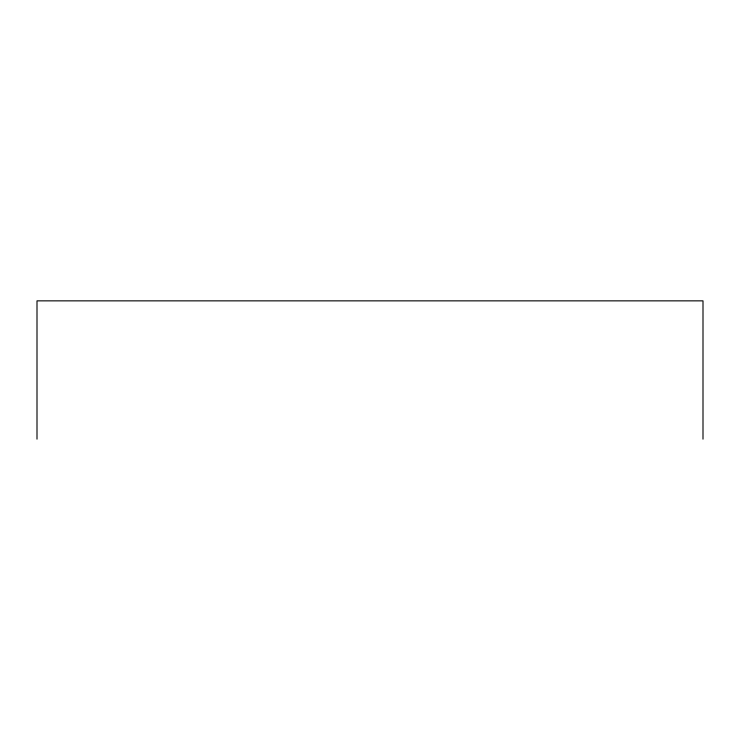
<?xml version="1.0" encoding="UTF-8"?>
<svg xmlns="http://www.w3.org/2000/svg" width="740" height="740" viewBox="0 0 740 740"><rect width="100%" height="100%" fill="white"/><g stroke="black" fill="none" stroke-linecap="round" stroke-linejoin="round"><path stroke-width="1.11" d="M703 439.144L703 300.856L37 300.856L37 439.144"/></g></svg>
